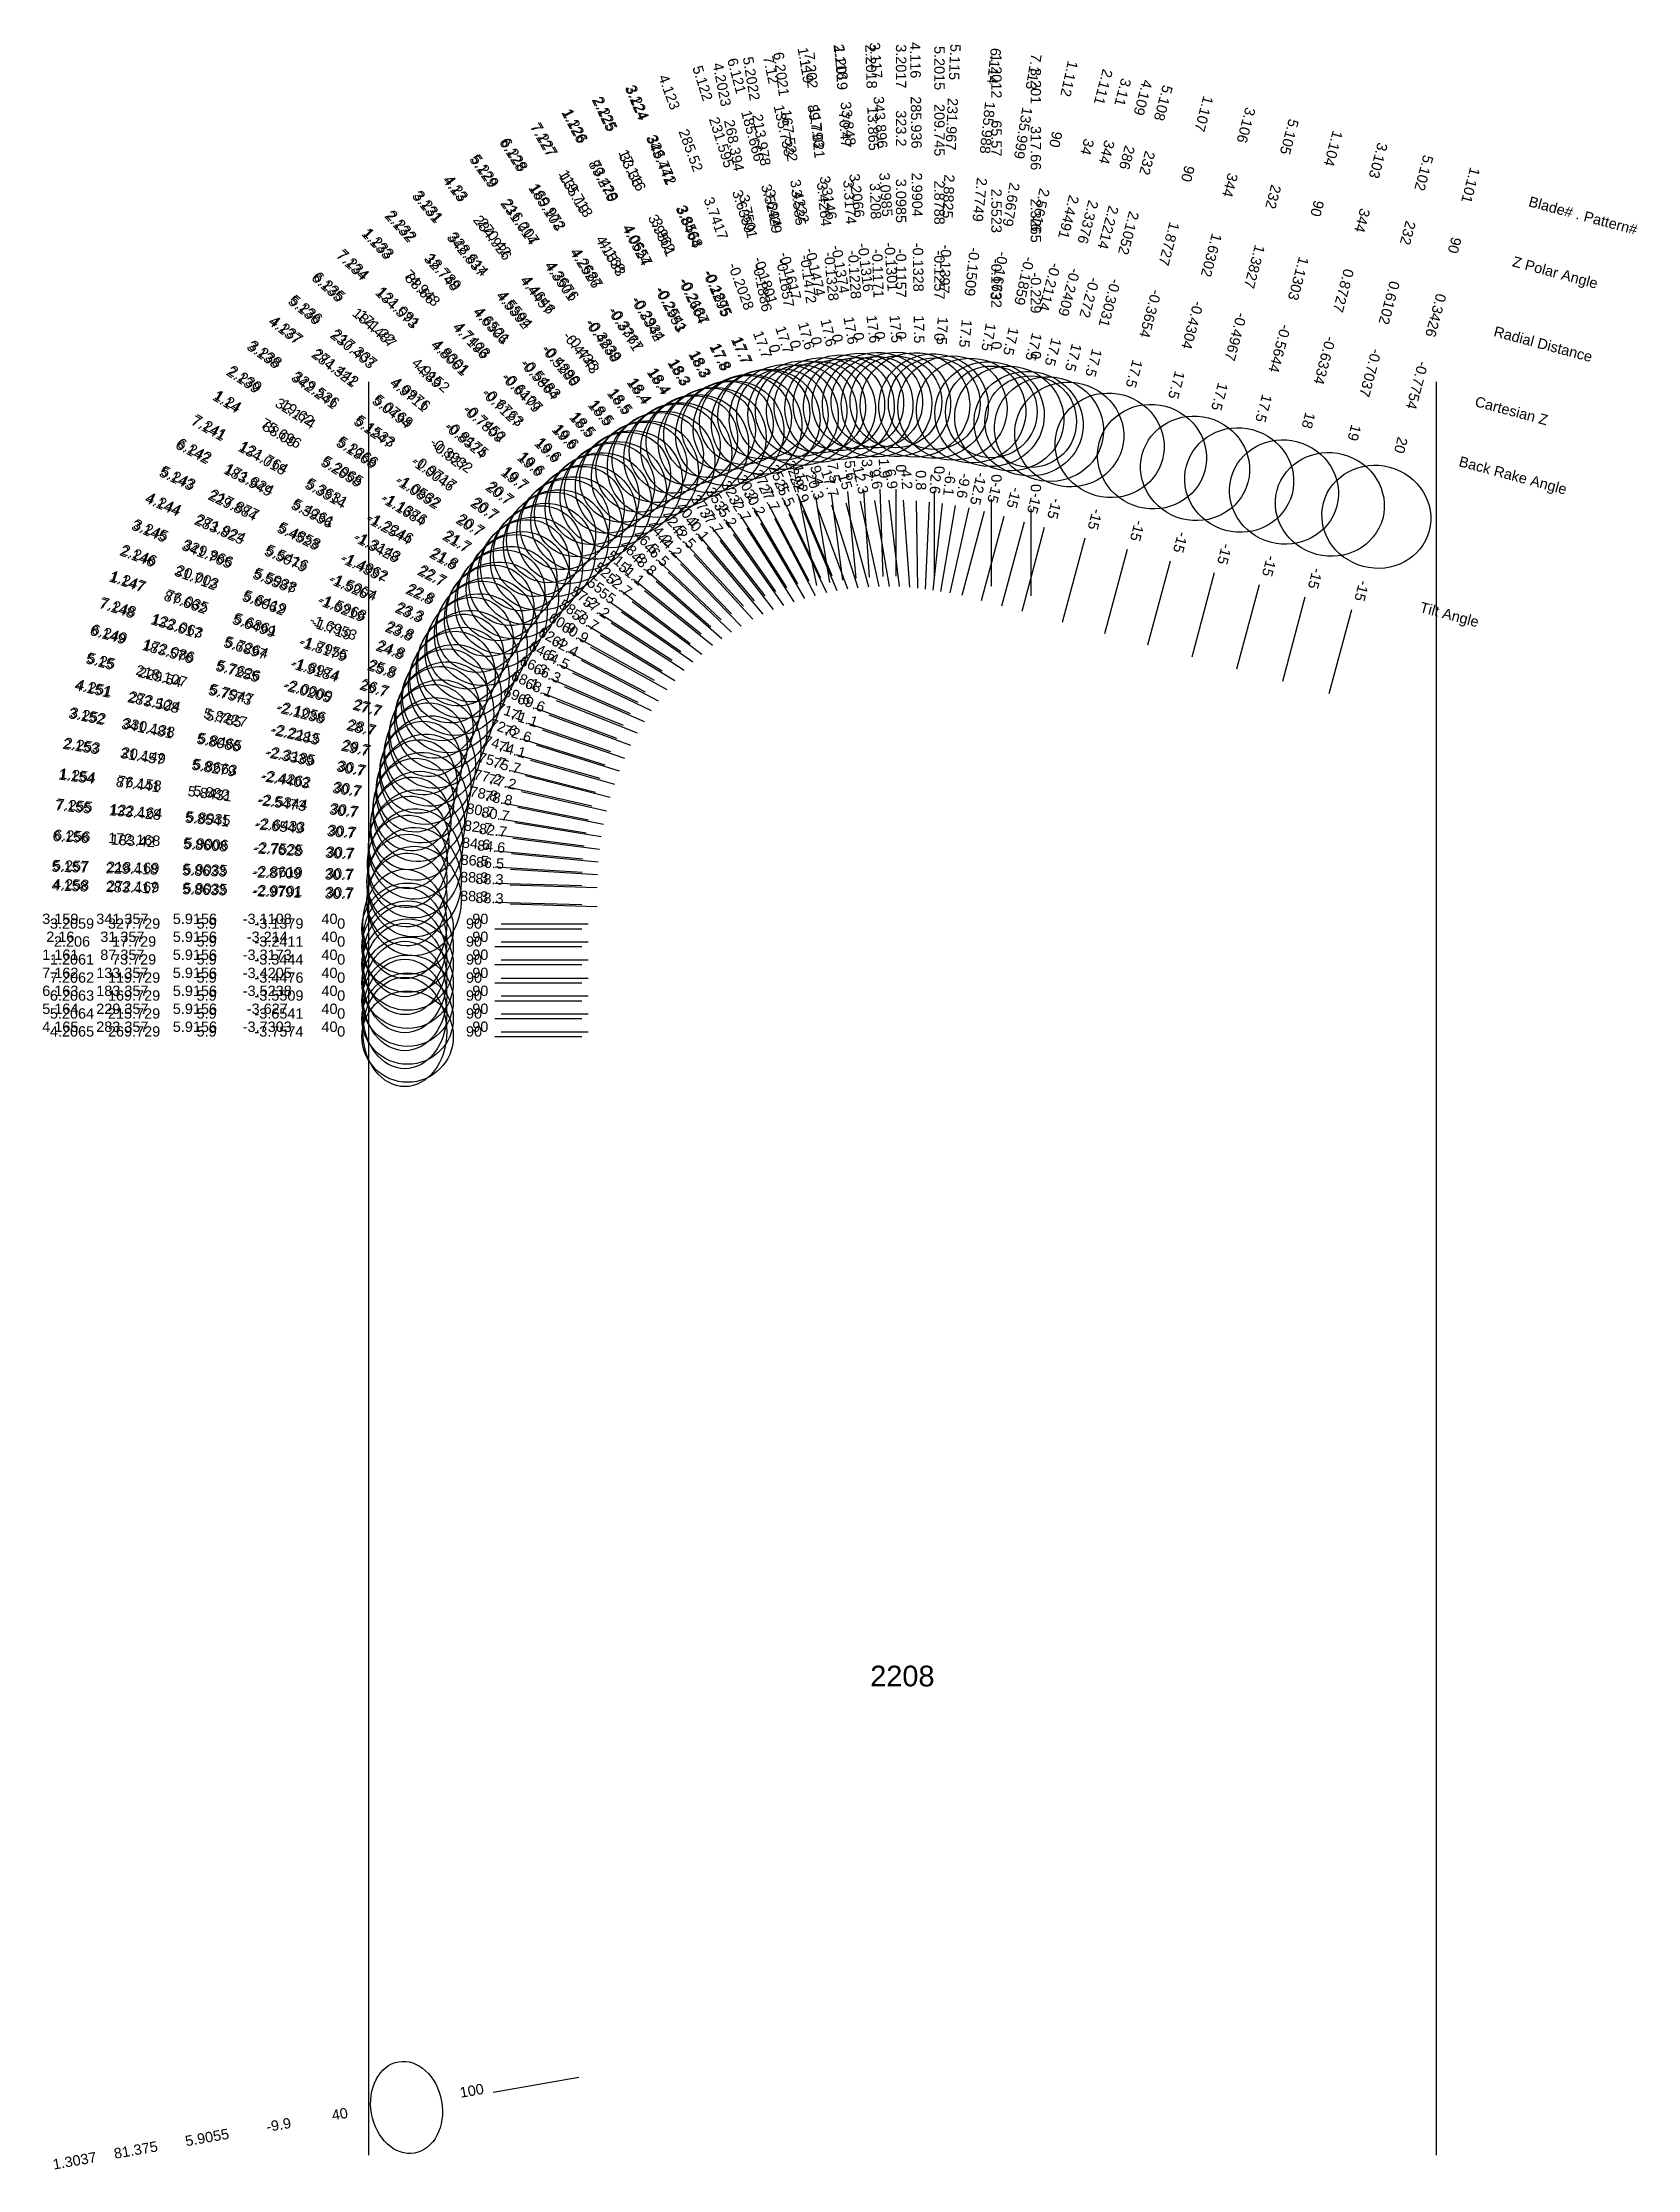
# Model space of a CAD drawing. Header units: inches. Extents: x 28 to 37.2, y 7.7 to 19.9.
import ezdxf
from ezdxf.enums import TextEntityAlignment as Align

# ---------------------------------------------------------------- set-up
doc = ezdxf.new("R2010")
doc.units = ezdxf.units.IN
doc.header["$MEASUREMENT"] = 0
for name, color, linetype, true_color in [('Blade_1', 30, 'Continuous', 0xff7f00), ('Blade_2', 7, 'Continuous', 0xcccc00), ('Blade_3', 7, 'Continuous', 0x00cc00), ('Blade_4', 7, 'Continuous', 0x00cccc), ('Blade_5', 7, 'Continuous', 0x0066cc), ('Blade_6', 190, 'Continuous', 0x7f00ff), ('Blade_7', 7, 'Continuous', 0xcc00cc)]:
    doc.layers.add(name, color=color, linetype=linetype, true_color=true_color)
doc.styles.get("Standard").update_dxf_attribs({"font": 'arial.ttf'})

msp = doc.modelspace()

# ---------------------------------------------------------------- linework, layer by layer
for p, q in [((29.875, 18), (29.875, 7.827)), ((36, 18), (36, 7.827))]:
    msp.add_line(p, q)
at = {"layer": 'Blade_1'}
for p, q in [((32.715, 17.378), (32.748, 16.879)), ((33.448, 17.327), (33.448, 16.827)), ((32.169, 17.3), (32.401, 16.858)), ((32.204, 17.217), (32.437, 16.774)), ((32.778, 17.319), (32.862, 16.826)), ((33.319, 17.276), (33.211, 16.788)), ((33.985, 17.102), (33.855, 16.619)), ((31.608, 17.028), (31.957, 16.669)), ((31.665, 16.956), (32.013, 16.598)), ((34.727, 16.903), (34.598, 16.42)), ((31.134, 16.601), (31.561, 16.341)), ((35.515, 16.692), (35.385, 16.209)), ((31.205, 16.545), (31.633, 16.285)), ((30.79, 16.041), (31.263, 15.879)), ((30.872, 16.003), (31.345, 15.841)), ((30.617, 15.401), (31.113, 15.337)), ((30.704, 15.382), (31.2, 15.318)), ((30.6, 14.656), (31.1, 14.656)), ((30.636, 14.683), (31.136, 14.683)), ((30.59, 8.187), (31.083, 8.274))]:
    msp.add_line(p, q, dxfattribs=at)
for centre, major_axis, ratio in [((32.685, 17.863), (0.31, 0.053), 0.953257), ((32.683, 17.877), (0.262, 0.017), 1), ((33.438, 17.814), (0.307, -0.068), 0.953717), ((33.448, 17.827), (0.263, 0), 1), ((31.948, 17.705), (0.278, 0.146), 0.949395), ((31.934, 17.746), (0.235, 0.124), 0.949395), ((34.127, 17.635), (0.303, -0.081), 0.953717), ((34.87, 17.436), (0.303, -0.081), 0.953717), ((31.28, 17.352), (0.225, 0.219), 0.942345), ((31.258, 17.389), (0.191, 0.185), 0.942345), ((35.657, 17.225), (0.303, -0.081), 0.939693), ((30.734, 16.832), (0.163, 0.268), 0.928958), ((30.704, 16.862), (0.138, 0.227), 0.928958), ((30.35, 16.182), (0.102, 0.297), 0.900679), ((30.314, 16.204), (0.086, 0.252), 0.900679), ((30.157, 15.453), (0.04, 0.311), 0.860063), ((30.118, 15.466), (0.034, 0.264), 0.860063), ((30.1, 14.656), (0, 0.262), 1), ((30.084, 14.683), (0, 0.314), 0.766045), ((30.094, 8.1), (-0.046, 0.262), 0.766045)]:
    msp.add_ellipse(centre, major_axis=major_axis, ratio=ratio, dxfattribs=at)
at = {"layer": 'Blade_2'}
for p, q in [((32.254, 17.327), (32.469, 16.875)), ((32.808, 17.383), (32.825, 16.883)), ((32.287, 17.242), (32.502, 16.79)), ((32.86, 17.321), (32.92, 16.825)), ((33.408, 17.256), (33.279, 16.773)), ((31.688, 17.08), (32.026, 16.712)), ((31.742, 17.007), (32.08, 16.638)), ((31.197, 16.674), (31.617, 16.403)), ((31.267, 16.616), (31.687, 16.345)), ((30.83, 16.129), (31.299, 15.955)), ((30.911, 16.089), (31.379, 15.914)), ((30.631, 15.493), (31.124, 15.412)), ((30.716, 15.471), (31.21, 15.39)), ((30.636, 14.786), (31.136, 14.786)), ((30.6, 14.759), (31.1, 14.759))]:
    msp.add_line(p, q, dxfattribs=at)
for centre, major_axis, ratio in [((32.793, 17.868), (0.312, 0.038), 0.95338), ((32.05, 17.74), (0.284, 0.135), 0.952252), ((32.038, 17.781), (0.24, 0.114), 0.952252), ((32.792, 17.883), (0.262, 0.009), 1), ((33.551, 17.789), (0.303, -0.081), 0.953717), ((31.369, 17.414), (0.232, 0.212), 0.948089), ((31.348, 17.452), (0.196, 0.18), 0.948089), ((30.803, 16.915), (0.17, 0.264), 0.93524), ((30.773, 16.947), (0.144, 0.224), 0.93524), ((30.394, 16.281), (0.109, 0.294), 0.908008), ((30.358, 16.305), (0.093, 0.249), 0.908008), ((30.172, 15.56), (0.051, 0.31), 0.860109), ((30.134, 15.574), (0.043, 0.263), 0.860109), ((30.1, 14.759), (0, 0.262), 1), ((30.084, 14.786), (0, 0.314), 0.766045)]:
    msp.add_ellipse(centre, major_axis=major_axis, ratio=ratio, dxfattribs=at)
at = {"layer": 'Blade_3'}
for p, q in [((32.339, 17.349), (32.533, 16.888)), ((32.901, 17.384), (32.901, 16.884)), ((32.368, 17.262), (32.562, 16.802)), ((32.942, 17.32), (32.978, 16.821)), ((33.52, 17.226), (33.39, 16.743)), ((33.674, 17.271), (33.674, 16.771)), ((31.765, 17.125), (32.087, 16.742)), ((31.816, 17.049), (32.138, 16.667)), ((34.227, 17.037), (34.098, 16.554)), ((31.259, 16.739), (31.668, 16.452)), ((34.985, 16.834), (34.855, 16.351)), ((31.327, 16.679), (31.736, 16.392)), ((30.873, 16.215), (31.337, 16.029)), ((30.953, 16.172), (31.417, 15.986)), ((30.647, 15.584), (31.138, 15.486)), ((30.732, 15.559), (31.223, 15.462)), ((30.636, 14.889), (31.136, 14.889)), ((30.6, 14.862), (31.1, 14.862))]:
    msp.add_line(p, q, dxfattribs=at)
for centre, major_axis, ratio in [((32.901, 17.87), (0.313, 0.023), 0.953487), ((32.154, 17.77), (0.289, 0.122), 0.952445), ((32.143, 17.812), (0.245, 0.103), 0.952445), ((32.901, 17.884), (0.263, 0), 1), ((33.662, 17.759), (0.303, -0.081), 0.953717), ((33.674, 17.771), (0.263, 0), 1), ((34.37, 17.57), (0.303, -0.081), 0.953717), ((31.461, 17.471), (0.24, 0.202), 0.948314), ((31.441, 17.51), (0.204, 0.171), 0.948314), ((35.127, 17.367), (0.303, -0.081), 0.951057), ((30.875, 16.995), (0.18, 0.257), 0.935448), ((30.847, 17.028), (0.153, 0.218), 0.935448), ((30.441, 16.378), (0.117, 0.291), 0.915072), ((30.406, 16.403), (0.099, 0.247), 0.915072), ((30.191, 15.666), (0.061, 0.308), 0.860169), ((30.154, 15.681), (0.052, 0.261), 0.860169), ((30.084, 14.889), (0, 0.314), 0.766045), ((30.1, 14.862), (0, 0.262), 1)]:
    msp.add_ellipse(centre, major_axis=major_axis, ratio=ratio, dxfattribs=at)
at = {"layer": 'Blade_4'}
for p, q in [((32.347, 17.321), (32.445, 16.831)), ((32.449, 17.28), (32.623, 16.811)), ((33.017, 17.316), (33.024, 16.816)), ((31.843, 17.166), (32.149, 16.771)), ((31.891, 17.089), (32.197, 16.693)), ((33.636, 17.195), (33.506, 16.712)), ((31.324, 16.802), (31.721, 16.499)), ((31.389, 16.739), (31.787, 16.436)), ((30.92, 16.297), (31.377, 16.097)), ((30.998, 16.252), (31.456, 16.051)), ((30.668, 15.677), (31.156, 15.567)), ((30.753, 15.65), (31.24, 15.539)), ((30.6, 15.015), (31.1, 15.001)), ((30.688, 15.005), (31.188, 14.99)), ((30.6, 14.243), (31.1, 14.243)), ((30.636, 14.27), (31.136, 14.27))]:
    msp.add_line(p, q, dxfattribs=at)
for centre, major_axis, ratio in [((32.258, 17.797), (0.295, 0.109), 0.95263), ((32.25, 17.811), (0.257, 0.051), 1), ((33.01, 17.867), (0.314, 0.004), 0.953575), ((33.779, 17.728), (0.303, -0.081), 0.953717), ((31.554, 17.526), (0.249, 0.192), 0.948538), ((31.535, 17.565), (0.211, 0.163), 0.948538), ((30.951, 17.073), (0.19, 0.25), 0.93566), ((30.923, 17.107), (0.161, 0.212), 0.93566), ((30.493, 16.473), (0.126, 0.288), 0.918585), ((30.458, 16.5), (0.107, 0.244), 0.918585), ((30.215, 15.772), (0.069, 0.306), 0.868778), ((30.177, 15.788), (0.059, 0.259), 0.868778), ((30.137, 15.021), (0.009, 0.314), 0.859999), ((30.097, 15.03), (0.008, 0.266), 0.859999), ((30.084, 14.27), (0, 0.314), 0.766045), ((30.1, 14.243), (0, 0.262), 1)]:
    msp.add_ellipse(centre, major_axis=major_axis, ratio=ratio, dxfattribs=at)
at = {"layer": 'Blade_5'}
for p, q in [((32.439, 17.341), (32.52, 16.848)), ((33.121, 17.374), (33.121, 16.874)), ((31.923, 17.205), (32.211, 16.796)), ((32.531, 17.294), (32.683, 16.818)), ((33.092, 17.309), (33.069, 16.81)), ((31.968, 17.126), (32.256, 16.717)), ((33.752, 17.164), (33.623, 16.681)), ((34.475, 16.971), (34.345, 16.488)), ((31.395, 16.867), (31.784, 16.553)), ((31.458, 16.802), (31.848, 16.488)), ((35.247, 16.764), (35.118, 16.281)), ((30.969, 16.377), (31.42, 16.162)), ((31.046, 16.329), (31.497, 16.114)), ((30.693, 15.77), (31.178, 15.646)), ((30.777, 15.74), (31.262, 15.616)), ((30.6, 15.124), (31.1, 15.109)), ((30.688, 15.113), (31.188, 15.099)), ((30.6, 14.346), (31.1, 14.346)), ((30.636, 14.373), (31.136, 14.373))]:
    msp.add_line(p, q, dxfattribs=at)
for centre, major_axis, ratio in [((32.364, 17.82), (0.299, 0.095), 0.952805), ((32.357, 17.834), (0.259, 0.043), 1), ((33.117, 17.86), (0.314, -0.014), 0.953644), ((33.121, 17.874), (0.263, 0), 1), ((33.895, 17.697), (0.303, -0.081), 0.953717), ((31.65, 17.576), (0.257, 0.181), 0.948758), ((31.632, 17.616), (0.217, 0.153), 0.948758), ((34.617, 17.503), (0.303, -0.081), 0.953717), ((35.39, 17.296), (0.303, -0.081), 0.945519), ((31.029, 17.148), (0.197, 0.245), 0.941678), ((31.002, 17.182), (0.167, 0.207), 0.941678), ((30.548, 16.566), (0.135, 0.283), 0.922038), ((30.514, 16.594), (0.114, 0.24), 0.922038), ((30.243, 15.876), (0.078, 0.304), 0.877135), ((30.205, 15.894), (0.066, 0.258), 0.877135), ((30.137, 15.129), (0.009, 0.314), 0.859999), ((30.097, 15.138), (0.008, 0.266), 0.859999), ((30.084, 14.373), (0, 0.314), 0.766045), ((30.1, 14.346), (0, 0.262), 1)]:
    msp.add_ellipse(centre, major_axis=major_axis, ratio=ratio, dxfattribs=at)
at = {"layer": 'Blade_6'}
for p, q in [((32.53, 17.357), (32.595, 16.861)), ((32.004, 17.24), (32.274, 16.819)), ((32.613, 17.306), (32.743, 16.823)), ((33.166, 17.301), (33.113, 16.804)), ((32.046, 17.159), (32.316, 16.738)), ((31.464, 16.923), (31.84, 16.594)), ((31.525, 16.856), (31.902, 16.527)), ((31.02, 16.452), (31.463, 16.221)), ((31.095, 16.402), (31.538, 16.17)), ((30.722, 15.861), (31.203, 15.725)), ((30.805, 15.829), (31.286, 15.692)), ((30.602, 15.216), (31.101, 15.186)), ((30.69, 15.203), (31.189, 15.172)), ((30.6, 14.449), (31.1, 14.449)), ((30.636, 14.476), (31.136, 14.476))]:
    msp.add_line(p, q, dxfattribs=at)
for centre, major_axis, ratio in [((32.471, 17.838), (0.303, 0.081), 0.952969), ((32.465, 17.853), (0.26, 0.034), 1), ((33.225, 17.849), (0.312, -0.033), 0.953691), ((31.747, 17.623), (0.264, 0.17), 0.948975), ((31.731, 17.663), (0.224, 0.144), 0.948975), ((31.11, 17.219), (0.207, 0.236), 0.941898), ((31.085, 17.255), (0.175, 0.2), 0.941898), ((30.606, 16.657), (0.146, 0.278), 0.922216), ((30.574, 16.686), (0.123, 0.236), 0.922216), ((30.274, 15.979), (0.086, 0.302), 0.88524), ((30.237, 15.999), (0.073, 0.256), 0.88524), ((30.139, 15.237), (0.019, 0.313), 0.860008), ((30.099, 15.248), (0.016, 0.265), 0.860008), ((30.084, 14.476), (0, 0.314), 0.766045), ((30.1, 14.449), (0, 0.262), 1)]:
    msp.add_ellipse(centre, major_axis=major_axis, ratio=ratio, dxfattribs=at)
at = {"layer": 'Blade_7'}
for p, q in [((32.623, 17.37), (32.672, 16.872)), ((32.086, 17.272), (32.337, 16.84)), ((32.696, 17.314), (32.803, 16.825)), ((33.24, 17.29), (33.157, 16.797)), ((32.124, 17.189), (32.376, 16.757)), ((31.535, 16.977), (31.898, 16.633)), ((31.594, 16.908), (31.957, 16.564)), ((31.077, 16.53), (31.514, 16.287)), ((31.15, 16.477), (31.587, 16.234)), ((30.754, 15.952), (31.231, 15.803)), ((30.837, 15.917), (31.314, 15.767)), ((30.608, 15.309), (31.105, 15.262)), ((30.695, 15.293), (31.193, 15.245)), ((30.6, 14.552), (31.1, 14.552)), ((30.636, 14.579), (31.136, 14.579))]:
    msp.add_line(p, q, dxfattribs=at)
for centre, major_axis, ratio in [((32.578, 17.853), (0.307, 0.067), 0.95312), ((32.574, 17.867), (0.261, 0.026), 1), ((33.332, 17.834), (0.31, -0.052), 0.953715), ((31.847, 17.666), (0.271, 0.158), 0.949188), ((31.832, 17.707), (0.23, 0.134), 0.949188), ((31.194, 17.287), (0.216, 0.228), 0.942121), ((31.17, 17.324), (0.183, 0.193), 0.942121), ((30.669, 16.746), (0.153, 0.274), 0.928763), ((30.637, 16.775), (0.129, 0.232), 0.928763), ((30.31, 16.082), (0.094, 0.3), 0.893089), ((30.274, 16.103), (0.079, 0.254), 0.893089), ((30.146, 15.345), (0.03, 0.313), 0.86003), ((30.107, 15.357), (0.025, 0.265), 0.86003), ((30.084, 14.579), (0, 0.314), 0.766045), ((30.1, 14.552), (0, 0.262), 1)]:
    msp.add_ellipse(centre, major_axis=major_axis, ratio=ratio, dxfattribs=at)

# ---------------------------------------------------------------- texts
for s, height, p in [('Blade# . Pattern#', 0.05937, (36.533, 19.036)), ('Z Polar Angle', 0.05937, (36.44, 18.692)), ('Radial Distance', 0.05937, (36.333, 18.291)), ('Cartesian Z', 0.05937, (36.225, 17.889)), ('Back Rake Angle', 0.05937, (36.133, 17.545)), ('Tilt Angle', 0.0594, (35.909, 16.709))]:
    msp.add_text(s, height=height, rotation=345).set_placement(p, align=Align.MIDDLE_LEFT)
msp.add_text('2208', height=0.1187).set_placement((32.938, 10.575), align=Align.MIDDLE_CENTER)
at = {"layer": 'Blade_1'}
for s, rotation, p in [('1.119', 279.6471, (32.354, 19.811)), ('1.2019', 273.75, (32.557, 19.798)), ('1.2012', 270, (33.448, 19.752)), ('1.112', 257.5, (33.866, 19.744)), ('1.126', 297.7221, (31.028, 19.454)), ('1.226', 297.7221, (31.037, 19.453)), ('89.793', 279.6471, (32.414, 19.46)), ('70.47', 273.75, (32.58, 19.443)), ('1.107', 255, (34.639, 19.544)), ('65.57', 270, (33.448, 19.396)), ('90', 257.5, (33.789, 19.396)), ('1.104', 255, (35.381, 19.345)), ('89.276', 297.7221, (31.194, 19.139)), ('73.429', 297.7221, (31.203, 19.138)), ('3.3146', 279.6471, (32.484, 19.05)), ('90', 255, (34.547, 19.2)), ('1.101', 255, (36.169, 19.134)), ('3.3174', 273.75, (32.607, 19.028)), ('2.5523', 270, (33.448, 18.98)), ('2.5616', 257.5, (33.699, 18.99)), ('90', 255, (35.289, 19.001)), ('1.8727', 255, (34.439, 18.798)), ('1.133', 314.1608, (29.903, 18.77)), ('1.233', 314.1608, (29.914, 18.773)), ('4.0524', 297.7221, (31.387, 18.771)), ('4.0657', 297.7221, (31.396, 18.77)), ('90', 255, (36.077, 18.79)), ('-0.1374', 279.6471, (32.553, 18.64)), ('-0.1228', 273.75, (32.634, 18.613)), ('-0.1732', 270, (33.448, 18.564)), ('-0.1859', 257.5, (33.609, 18.584)), ('1.1303', 255, (35.181, 18.599)), ('74.948', 314.1608, (30.162, 18.517)), ('88.66', 314.1608, (30.152, 18.514)), ('-0.2953', 297.7221, (31.581, 18.403)), ('-0.2541', 297.7221, (31.59, 18.402)), ('-0.3654', 255, (34.332, 18.397)), ('0.3426', 255, (35.969, 18.388)), ('4.7196', 314.1608, (30.441, 18.216)), ('4.7423', 314.1608, (30.452, 18.219)), ('17.6', 279.6471, (32.613, 18.289)), ('17.5', 257.5, (33.532, 18.237)), ('-0.5644', 255, (35.074, 18.198)), ('0', 273.75, (32.658, 18.258)), ('0', 270, (33.448, 18.208)), ('18.3', 297.7221, (31.746, 18.088)), ('18.3', 297.7221, (31.755, 18.087)), ('17.5', 255, (34.239, 18.053)), ('-0.7754', 255, (35.862, 17.987)), ('1.14', 328.7041, (29.045, 17.858)), ('1.24', 328.7041, (29.056, 17.864)), ('-0.6479', 314.1608, (30.731, 17.918)), ('-0.6107', 314.1608, (30.741, 17.921)), ('17.5', 255, (34.982, 17.854)), ('75.696', 328.7041, (29.36, 17.679)), ('88.09', 328.7041, (29.35, 17.673)), ('19.6', 314.1608, (30.979, 17.663)), ('19.6', 314.1608, (30.99, 17.665)), ('5.2658', 328.7041, (29.705, 17.457)), ('5.2965', 328.7041, (29.715, 17.463)), ('20', 255, (35.769, 17.643)), ('27.7', 297.7221, (32.113, 17.405)), ('3.7', 273.75, (32.708, 17.497)), ('9.6', 279.6471, (32.758, 17.436)), ('-12.5', 257.5, (33.345, 17.392)), ('0', 270, (33.448, 17.446)), ('-1.1684', 328.7041, (30.06, 17.241)), ('-1.1376', 328.7041, (30.07, 17.247)), ('27.7', 297.7221, (32.149, 17.322)), ('-15', 255, (34.015, 17.217)), ('21.7', 328.7041, (30.364, 17.056)), ('21.7', 328.7041, (30.375, 17.062)), ('44.2', 314.1608, (31.526, 17.113)), ('44.2', 314.1608, (31.582, 17.042)), ('-15', 255, (34.758, 17.018)), ('1.147', 341.0897, (28.48, 16.823)), ('1.247', 341.0897, (28.489, 16.829)), ('-15', 255, (35.545, 16.807)), ('87.662', 341.0897, (28.817, 16.707)), ('76.035', 341.0897, (28.827, 16.714)), ('58.7', 328.7041, (31.032, 16.663)), ('5.6499', 341.0897, (29.21, 16.572)), ('5.6861', 341.0897, (29.22, 16.579)), ('58.7', 328.7041, (31.104, 16.607)), ('-1.8179', 341.0897, (29.604, 16.438)), ('-1.7955', 341.0897, (29.613, 16.445)), ('25.8', 341.0897, (29.941, 16.322)), ('25.8', 341.0897, (29.95, 16.329)), ('71.1', 341.0897, (30.678, 16.08)), ('71.1', 341.0897, (30.759, 16.042)), ('1.154', 352.6535, (28.197, 15.705)), ('1.254', 352.6535, (28.205, 15.712)), ('76.158', 352.6535, (28.559, 15.667)), ('87.441', 352.6535, (28.55, 15.66)), ('5.8431', 352.6535, (28.962, 15.607)), ('5.882', 352.6535, (28.971, 15.613)), ('-2.5473', 352.6535, (29.374, 15.554)), ('-2.5344', 352.6535, (29.383, 15.56)), ('30.7', 352.6535, (29.728, 15.508)), ('30.7', 352.6535, (29.736, 15.515)), ('82.7', 352.6535, (30.5, 15.416)), ('82.7', 352.6535, (30.586, 15.397)), ('1.161', 360, (28.108, 14.683)), ('1.2061', 360, (28.175, 14.656)), ('87.357', 360, (28.464, 14.683)), ('73.729', 360, (28.531, 14.656)), ('5.9156', 360, (28.88, 14.683)), ('5.9', 360, (28.947, 14.656)), ('-3.3173', 360, (29.295, 14.683)), ('-3.3444', 360, (29.362, 14.656)), ('40', 360, (29.652, 14.683)), ('0', 360, (29.719, 14.656)), ('90', 360, (30.481, 14.656)), ('90', 360, (30.517, 14.683)), ('100', 10, (30.473, 8.167)), ('40', 10, (29.716, 8.033)), ('5.9055', 10, (28.955, 7.899)), ('-9.9', 10, (29.365, 7.971)), ('1.3037', 10, (28.195, 7.765)), ('81.375', 10, (28.546, 7.827))]:
    msp.add_text(s, height=0.0594, rotation=rotation, dxfattribs=at).set_placement(p, align=Align.CENTER)
at = {"layer": 'Blade_2'}
for s, rotation, p in [('2.118', 276.9295, (32.555, 19.83)), ('2.2018', 271.88, (32.729, 19.807)), ('2.111', 255, (34.062, 19.698)), ('2.125', 295.455, (31.2, 19.524)), ('2.225', 295.455, (31.209, 19.523)), ('33.848', 276.9295, (32.598, 19.477)), ('13.865', 271.88, (32.741, 19.451)), ('17.116', 295.455, (31.362, 19.201)), ('33.36', 295.455, (31.354, 19.203)), ('34', 255, (33.97, 19.354)), ('3.2066', 276.9295, (32.648, 19.064)), ('3.208', 271.88, (32.754, 19.035)), ('2.4491', 255, (33.863, 18.952)), ('2.132', 312.5011, (30.034, 18.871)), ('2.232', 312.5011, (30.045, 18.874)), ('3.9501', 295.455, (31.532, 18.827)), ('3.962', 295.455, (31.541, 18.826)), ('-0.1316', 276.9295, (32.698, 18.652)), ('32.748', 312.5011, (30.275, 18.608)), ('18.789', 312.5011, (30.286, 18.611)), ('-0.1171', 271.88, (32.768, 18.62)), ('-0.2114', 255, (33.755, 18.551)), ('-0.2604', 295.455, (31.711, 18.452)), ('-0.2187', 295.455, (31.72, 18.45)), ('4.6306', 312.5011, (30.556, 18.302)), ('4.6521', 312.5011, (30.566, 18.304)), ('17.6', 276.9295, (32.741, 18.298)), ('17.8', 295.455, (31.864, 18.13)), ('17.8', 295.455, (31.873, 18.129)), ('0', 271.88, (32.779, 18.264)), ('17.5', 255, (33.663, 18.207)), ('2.139', 327.192, (29.142, 17.986)), ('2.239', 327.192, (29.153, 17.992)), ('-0.5864', 312.5011, (30.836, 17.995)), ('-0.5483', 312.5011, (30.847, 17.998)), ('32.174', 327.192, (29.441, 17.793)), ('19.62', 327.192, (29.452, 17.799)), ('18.5', 312.5011, (31.077, 17.733)), ('18.5', 312.5011, (31.088, 17.735)), ('5.1968', 327.192, (29.791, 17.567)), ('5.2266', 327.192, (29.801, 17.573)), ('25.5', 295.455, (32.203, 17.434)), ('1.9', 271.88, (32.804, 17.502)), ('6.9', 276.9295, (32.846, 17.439)), ('-1.0852', 327.192, (30.14, 17.342)), ('-1.0532', 327.192, (30.151, 17.348)), ('25.5', 295.455, (32.236, 17.349)), ('-15', 255, (33.439, 17.371)), ('20.7', 327.192, (30.439, 17.149)), ('20.7', 327.192, (30.45, 17.155)), ('42.5', 312.5011, (31.608, 17.168)), ('42.5', 312.5011, (31.662, 17.095)), ('2.146', 339.5938, (28.541, 16.97)), ('2.246', 339.5938, (28.551, 16.977)), ('31.712', 339.5938, (28.875, 16.846)), ('20.003', 339.5938, (28.885, 16.853)), ('5.6062', 339.5938, (29.265, 16.701)), ('5.6419', 339.5938, (29.274, 16.708)), ('57.2', 327.192, (31.097, 16.738)), ('57.2', 327.192, (31.167, 16.68)), ('-1.6953', 339.5938, (29.664, 16.563)), ('-1.719', 339.5938, (29.654, 16.556)), ('24.8', 339.5938, (29.988, 16.432)), ('24.8', 339.5938, (29.998, 16.439)), ('69.6', 339.5938, (30.719, 16.171)), ('69.6', 339.5938, (30.799, 16.13)), ('2.153', 350.7235, (28.221, 15.878)), ('2.253', 350.7235, (28.23, 15.885)), ('31.457', 350.7235, (28.573, 15.821)), ('20.149', 350.7235, (28.582, 15.827)), ('5.8279', 350.7235, (28.983, 15.754)), ('5.8663', 350.7235, (28.992, 15.76)), ('-2.4403', 350.7235, (29.393, 15.687)), ('-2.4262', 350.7235, (29.402, 15.693)), ('30.7', 350.7235, (29.745, 15.629)), ('30.7', 350.7235, (29.754, 15.636)), ('80.7', 350.7235, (30.513, 15.512)), ('80.7', 350.7235, (30.599, 15.49)), ('2.16', 360, (28.108, 14.786)), ('2.206', 360, (28.175, 14.759)), ('31.357', 360, (28.464, 14.786)), ('17.729', 360, (28.531, 14.759)), ('5.9156', 360, (28.88, 14.786)), ('5.9', 360, (28.947, 14.759)), ('-3.214', 360, (29.295, 14.786)), ('-3.2411', 360, (29.362, 14.759)), ('40', 360, (29.652, 14.786)), ('0', 360, (29.719, 14.759)), ('90', 360, (30.481, 14.759)), ('90', 360, (30.517, 14.786))]:
    msp.add_text(s, height=0.0594, rotation=rotation, dxfattribs=at).set_placement(p, align=Align.CENTER)
at = {"layer": 'Blade_3'}
for s, rotation, p in [('3.117', 274.1801, (32.757, 19.841)), ('3.2017', 270, (32.901, 19.809)), ('3.201', 270, (33.674, 19.696)), ('3.124', 292.8836, (31.385, 19.591)), ('3.224', 292.8836, (31.393, 19.589)), ('3.11', 255, (34.174, 19.668)), ('343.896', 274.1801, (32.783, 19.486)), ('323.2', 270, (32.901, 19.453)), ('3.106', 255, (34.881, 19.479)), ('343.441', 292.8836, (31.524, 19.263)), ('326.772', 292.8836, (31.532, 19.261)), ('317.66', 270, (33.674, 19.34)), ('344', 255, (34.082, 19.324)), ('3.103', 255, (35.639, 19.276)), ('3.0985', 274.1801, (32.814, 19.071)), ('3.0985', 270, (32.901, 19.037)), ('344', 255, (34.789, 19.135)), ('3.131', 310.0852, (30.188, 18.984)), ('3.231', 310.0852, (30.199, 18.986)), ('2.3265', 270, (33.674, 18.924)), ('2.3376', 255, (33.974, 18.923)), ('3.8464', 292.8836, (31.685, 18.88)), ('3.8568', 292.8836, (31.693, 18.878)), ('344', 255, (35.547, 18.932)), ('342.837', 310.0852, (30.417, 18.711)), ('328.614', 310.0852, (30.428, 18.713)), ('-0.1301', 274.1801, (32.844, 18.657)), ('1.6302', 255, (34.682, 18.733)), ('-0.1157', 270, (32.901, 18.622)), ('-0.2295', 292.8836, (31.847, 18.497)), ('-0.1875', 292.8836, (31.855, 18.495)), ('-0.229', 270, (33.674, 18.509)), ('-0.2409', 255, (33.867, 18.521)), ('0.8727', 255, (35.439, 18.53)), ('4.5392', 310.0852, (30.685, 18.393)), ('4.5594', 310.0852, (30.696, 18.395)), ('-0.4304', 255, (34.574, 18.332)), ('17.5', 274.1801, (32.87, 18.301)), ('3.138', 324.9613, (29.257, 18.13)), ('3.238', 324.9613, (29.268, 18.135)), ('-0.5286', 310.0852, (30.953, 18.075)), ('-0.4899', 310.0852, (30.963, 18.077)), ('17.7', 292.8836, (31.985, 18.169)), ('17.7', 292.8836, (31.994, 18.167)), ('0', 270, (32.901, 18.266)), ('17.5', 255, (33.774, 18.177)), ('-0.6334', 255, (35.332, 18.129)), ('0', 270, (33.674, 18.152)), ('17.5', 255, (34.482, 17.988)), ('342.241', 324.9613, (29.549, 17.926)), ('329.536', 324.9613, (29.559, 17.931)), ('18.5', 310.0852, (31.182, 17.802)), ('18.5', 310.0852, (31.193, 17.804)), ('18', 255, (35.239, 17.785)), ('5.1247', 324.9613, (29.889, 17.687)), ('5.1533', 324.9613, (29.9, 17.692)), ('-1.0046', 324.9613, (30.229, 17.448)), ('-0.9717', 324.9613, (30.24, 17.454)), ('22.9', 292.8836, (32.293, 17.458)), ('22.9', 292.8836, (32.322, 17.372)), ('0', 270, (32.901, 17.503)), ('4.2', 274.1801, (32.933, 17.438)), ('20.7', 324.9613, (30.521, 17.244)), ('20.7', 324.9613, (30.532, 17.249)), ('-15', 255, (33.55, 17.341)), ('0', 270, (33.674, 17.39)), ('3.145', 338.1048, (28.607, 17.115)), ('3.245', 338.1048, (28.617, 17.122)), ('40.1', 310.0852, (31.688, 17.216)), ('40.1', 310.0852, (31.739, 17.14)), ('341.765', 338.1048, (28.938, 16.982)), ('329.966', 338.1048, (28.947, 16.989)), ('-15', 255, (34.258, 17.152)), ('-15', 255, (35.015, 16.949)), ('5.5587', 338.1048, (29.324, 16.827)), ('5.5938', 338.1048, (29.333, 16.834)), ('55', 324.9613, (31.162, 16.807)), ('-1.6219', 338.1048, (29.709, 16.672)), ('-1.5968', 338.1048, (29.719, 16.679)), ('55', 324.9613, (31.23, 16.747)), ('23.8', 338.1048, (30.04, 16.539)), ('23.8', 338.1048, (30.049, 16.547)), ('68.1', 338.1048, (30.763, 16.26)), ('68.1', 338.1048, (30.843, 16.217)), ('3.152', 348.7882, (28.253, 16.05)), ('3.252', 348.7882, (28.262, 16.056)), ('341.481', 348.7882, (28.602, 15.981)), ('330.138', 348.7882, (28.611, 15.987)), ('5.8465', 348.7882, (29.019, 15.906)), ('5.8086', 348.7882, (29.01, 15.9)), ('-2.3339', 348.7882, (29.417, 15.82)), ('-2.3185', 348.7882, (29.427, 15.826)), ('30.7', 348.7882, (29.767, 15.75)), ('30.7', 348.7882, (29.776, 15.756)), ('78.8', 348.7882, (30.531, 15.607)), ('78.8', 348.7882, (30.616, 15.582)), ('3.159', 360, (28.108, 14.889)), ('3.2059', 360, (28.175, 14.862)), ('341.357', 360, (28.464, 14.889)), ('327.729', 360, (28.531, 14.862)), ('5.9156', 360, (28.88, 14.889)), ('5.9', 360, (28.947, 14.862)), ('-3.1108', 360, (29.295, 14.889)), ('-3.1379', 360, (29.362, 14.862)), ('40', 360, (29.652, 14.889)), ('0', 360, (29.719, 14.862)), ('90', 360, (30.481, 14.862)), ('90', 360, (30.517, 14.889))]:
    msp.add_text(s, height=0.0594, rotation=rotation, dxfattribs=at).set_placement(p, align=Align.CENTER)
at = {"layer": 'Blade_4'}
for s, rotation, p in [('4.116', 270.779, (32.983, 19.844)), ('4.2023', 281.25, (31.874, 19.699)), ('4.123', 290.28, (31.573, 19.651)), ('4.109', 255, (34.29, 19.637)), ('285.936', 270.779, (32.988, 19.487)), ('285.52', 290.28, (31.697, 19.317)), ('268.394', 281.25, (31.944, 19.35)), ('286', 255, (34.198, 19.293)), ('4.13', 307.6586, (30.347, 19.09)), ('4.23', 307.6586, (30.357, 19.092)), ('2.9904', 270.779, (32.993, 19.072)), ('3.7417', 290.28, (31.841, 18.927)), ('3.7501', 281.25, (32.025, 18.942)), ('284.926', 307.6586, (30.564, 18.808)), ('270.42', 307.6586, (30.575, 18.81)), ('2.2214', 255, (34.09, 18.892)), ('-0.1328', 270.779, (32.999, 18.656)), ('-0.2028', 290.28, (31.985, 18.537)), ('-0.1886', 281.25, (32.106, 18.535)), ('4.4457', 307.6586, (30.818, 18.479)), ('4.4646', 307.6586, (30.829, 18.481)), ('-0.272', 255, (33.983, 18.49)), ('4.137', 322.7029, (29.378, 18.271)), ('4.237', 322.7029, (29.389, 18.275)), ('17.5', 270.779, (33.004, 18.3)), ('284.321', 322.7029, (29.662, 18.055)), ('271.442', 322.7029, (29.672, 18.059)), ('-0.4743', 307.6586, (31.072, 18.15)), ('-0.435', 307.6586, (31.083, 18.152)), ('17.7', 290.28, (32.108, 18.203)), ('0', 281.25, (32.176, 18.185)), ('17.5', 255, (33.891, 18.146)), ('18.5', 307.6586, (31.29, 17.868)), ('18.5', 307.6586, (31.3, 17.87)), ('5.0494', 322.7029, (29.992, 17.803)), ('5.0769', 322.7029, (30.003, 17.808)), ('-0.8932', 322.7029, (30.334, 17.556)), ('-0.927', 322.7029, (30.323, 17.551)), ('11.2', 281.25, (32.324, 17.438)), ('20.3', 290.28, (32.408, 17.391)), ('0.8', 270.779, (33.015, 17.434)), ('4.144', 336.3237, (28.683, 17.267)), ('4.244', 336.3237, (28.692, 17.274)), ('20.7', 322.7029, (30.606, 17.335)), ('20.7', 322.7029, (30.617, 17.34)), ('37.7', 307.6586, (31.771, 17.26)), ('-15', 255, (33.667, 17.31)), ('283.823', 336.3237, (29.009, 17.124)), ('271.924', 336.3237, (29.018, 17.131)), ('37.7', 307.6586, (31.819, 17.183)), ('5.5073', 336.3237, (29.389, 16.957)), ('5.5416', 336.3237, (29.399, 16.964)), ('52.7', 322.7029, (31.229, 16.874)), ('-1.5267', 336.3237, (29.77, 16.79)), ('-1.5004', 336.3237, (29.78, 16.797)), ('52.7', 322.7029, (31.295, 16.811)), ('23.3', 336.3237, (30.096, 16.647)), ('23.3', 336.3237, (30.106, 16.654)), ('66.3', 336.3237, (30.811, 16.345)), ('66.3', 336.3237, (30.889, 16.3)), ('4.151', 347.2244, (28.287, 16.209)), ('4.251', 347.2244, (28.297, 16.215)), ('283.508', 347.2244, (28.635, 16.13)), ('272.124', 347.2244, (28.644, 16.136)), ('5.8227', 347.2244, (29.049, 16.044)), ('5.785', 347.2244, (29.04, 16.038)), ('-2.2283', 347.2244, (29.446, 15.946)), ('-2.2115', 347.2244, (29.455, 15.952)), ('29.7', 347.2244, (29.793, 15.867)), ('29.7', 347.2244, (29.802, 15.874)), ('77.2', 347.2244, (30.553, 15.703)), ('77.2', 347.2244, (30.637, 15.676)), ('4.158', 358.3426, (28.161, 15.078)), ('4.258', 358.3426, (28.169, 15.086)), ('283.417', 358.3426, (28.517, 15.068)), ('272.169', 358.3426, (28.525, 15.075)), ('5.8633', 358.3426, (28.933, 15.056)), ('5.9035', 358.3426, (28.94, 15.063)), ('-2.9791', 358.3426, (29.348, 15.044)), ('-2.9701', 358.3426, (29.356, 15.051)), ('30.7', 358.3426, (29.704, 15.033)), ('30.7', 358.3426, (29.712, 15.041)), ('88.3', 358.3426, (30.481, 15.019)), ('88.3', 358.3426, (30.569, 15.008)), ('4.165', 360, (28.108, 14.27)), ('4.2065', 360, (28.175, 14.243)), ('283.357', 360, (28.464, 14.27)), ('269.729', 360, (28.531, 14.243)), ('5.9156', 360, (28.88, 14.27)), ('5.9', 360, (28.947, 14.243)), ('-3.7303', 360, (29.295, 14.27)), ('-3.7574', 360, (29.362, 14.243)), ('40', 360, (29.652, 14.27)), ('0', 360, (29.719, 14.243)), ('90', 360, (30.481, 14.243)), ('90', 360, (30.517, 14.27))]:
    msp.add_text(s, height=0.0594, rotation=rotation, dxfattribs=at).set_placement(p, align=Align.CENTER)
at = {"layer": 'Blade_5'}
for s, rotation, p in [('5.2015', 270, (33.121, 19.799)), ('5.115', 267.3533, (33.209, 19.835)), ('5.122', 287.6609, (31.764, 19.703)), ('5.2022', 279.38, (32.043, 19.734)), ('5.108', 255, (34.406, 19.606)), ('213.978', 279.38, (32.101, 19.382)), ('209.745', 270, (33.121, 19.443)), ('231.967', 267.3533, (33.192, 19.479)), ('231.595', 287.6609, (31.873, 19.364)), ('5.105', 255, (35.129, 19.412)), ('5.129', 305.2011, (30.511, 19.191)), ('5.229', 305.2011, (30.521, 19.192)), ('232', 255, (34.314, 19.262)), ('5.102', 255, (35.901, 19.205)), ('2.8825', 267.3533, (33.173, 19.064)), ('231.014', 305.2011, (30.716, 18.9)), ('216.207', 305.2011, (30.726, 18.901)), ('3.6359', 287.6609, (31.999, 18.968)), ('3.6429', 279.38, (32.169, 18.972)), ('2.8788', 270, (33.121, 19.027)), ('232', 255, (35.037, 19.068)), ('2.1052', 255, (34.207, 18.86)), ('232', 255, (35.809, 18.861)), ('4.3501', 305.2011, (30.955, 18.561)), ('4.3676', 305.2011, (30.966, 18.561)), ('-0.1801', 287.6609, (32.125, 18.572)), ('-0.1657', 279.38, (32.237, 18.562)), ('-0.1257', 270, (33.121, 18.612)), ('-0.1397', 267.3533, (33.154, 18.648)), ('1.3827', 255, (34.929, 18.667)), ('-0.3031', 255, (34.099, 18.459)), ('0.6102', 255, (35.702, 18.46)), ('5.136', 321.1497, (29.49, 18.387)), ('5.236', 321.1497, (29.501, 18.392)), ('-0.4238', 305.2011, (31.195, 18.221)), ('-0.3839', 305.2011, (31.205, 18.222)), ('17.7', 287.6609, (32.233, 18.232)), ('17.5', 267.3533, (33.137, 18.293)), ('-0.4967', 255, (34.822, 18.265)), ('230.403', 321.1497, (29.767, 18.164)), ('217.337', 321.1497, (29.778, 18.169)), ('0', 279.38, (32.295, 18.21)), ('0', 270, (33.121, 18.256)), ('17.5', 255, (34.007, 18.115)), ('-0.7037', 255, (35.594, 18.058)), ('4.9711', 321.1497, (30.091, 17.903)), ('4.9976', 321.1497, (30.102, 17.908)), ('18.4', 305.2011, (31.4, 17.93)), ('18.4', 305.2011, (31.411, 17.93)), ('17.5', 255, (34.729, 17.921)), ('-0.8524', 321.1497, (30.414, 17.643)), ('-0.8175', 321.1497, (30.425, 17.647)), ('19', 255, (35.502, 17.714)), ('5.143', 334.5202, (28.763, 17.417)), ('5.243', 334.5202, (28.773, 17.423)), ('19.7', 321.1497, (30.692, 17.419)), ('19.7', 321.1497, (30.703, 17.424)), ('9.4', 279.38, (32.419, 17.458)), ('17.7', 287.6609, (32.495, 17.408)), ('-2.6', 267.3533, (33.098, 17.428)), ('0', 270, (33.121, 17.493)), ('229.884', 334.5202, (29.085, 17.263)), ('217.877', 334.5202, (29.095, 17.27)), ('35.2', 305.2011, (31.854, 17.302)), ('-15', 255, (33.783, 17.279)), ('35.2', 305.2011, (31.899, 17.223)), ('5.4523', 334.5202, (29.46, 17.085)), ('5.4858', 334.5202, (29.47, 17.091)), ('-15', 255, (34.505, 17.085)), ('-1.4337', 334.5202, (29.835, 16.906)), ('-1.4062', 334.5202, (29.845, 16.913)), ('51.1', 321.1497, (31.302, 16.941)), ('51.1', 321.1497, (31.366, 16.876)), ('22.8', 334.5202, (30.167, 16.759)), ('-15', 255, (35.278, 16.878)), ('22.8', 334.5202, (30.157, 16.752)), ('64.5', 334.5202, (30.862, 16.428)), ('5.15', 345.6802, (28.328, 16.365)), ('5.25', 345.6802, (28.337, 16.371)), ('218.107', 345.6802, (28.682, 16.283)), ('229.54', 345.6802, (28.673, 16.277)), ('64.5', 334.5202, (30.938, 16.38)), ('5.7573', 345.6802, (29.075, 16.174)), ('5.7947', 345.6802, (29.085, 16.18)), ('-2.1238', 345.6802, (29.478, 16.071)), ('-2.1056', 345.6802, (29.487, 16.078)), ('28.7', 345.6802, (29.823, 15.983)), ('28.7', 345.6802, (29.833, 15.99)), ('75.7', 345.6802, (30.578, 15.799)), ('75.7', 345.6802, (30.662, 15.769)), ('5.257', 358.3426, (28.169, 15.194)), ('5.157', 358.3426, (28.161, 15.186)), ('229.418', 358.3426, (28.517, 15.176)), ('218.169', 358.3426, (28.525, 15.184)), ('5.8633', 358.3426, (28.933, 15.164)), ('5.9035', 358.3426, (28.94, 15.172)), ('-2.8709', 358.3426, (29.348, 15.152)), ('-2.8619', 358.3426, (29.356, 15.16)), ('30.7', 358.3426, (29.704, 15.142)), ('30.7', 358.3426, (29.712, 15.149)), ('88.3', 358.3426, (30.481, 15.127)), ('88.3', 358.3426, (30.569, 15.117)), ('5.164', 360, (28.108, 14.373)), ('5.2064', 360, (28.175, 14.346)), ('229.357', 360, (28.464, 14.373)), ('215.729', 360, (28.531, 14.346)), ('5.9156', 360, (28.88, 14.373)), ('5.9', 360, (28.947, 14.346)), ('-3.627', 360, (29.295, 14.373)), ('-3.6541', 360, (29.362, 14.346)), ('40', 360, (29.652, 14.373)), ('0', 360, (29.719, 14.346)), ('90', 360, (30.481, 14.346)), ('90', 360, (30.517, 14.373))]:
    msp.add_text(s, height=0.0594, rotation=rotation, dxfattribs=at).set_placement(p, align=Align.CENTER)
at = {"layer": 'Blade_6'}
for s, rotation, p in [('6.2021', 277.5, (32.214, 19.761)), ('6.114', 263.8965, (33.435, 19.814)), ('6.121', 285.0096, (31.959, 19.747)), ('185.666', 285.0096, (32.051, 19.403)), ('167.522', 277.5, (32.26, 19.408)), ('185.988', 263.8965, (33.397, 19.46)), ('6.128', 302.7326, (30.679, 19.286)), ('6.228', 302.7326, (30.689, 19.286)), ('2.7749', 263.8965, (33.353, 19.047)), ('185.103', 302.7326, (30.871, 18.986)), ('169.972', 302.7326, (30.881, 18.986)), ('3.5294', 285.0096, (32.159, 19.002)), ('3.535', 277.5, (32.314, 18.996)), ('4.2526', 302.7326, (31.096, 18.636)), ('4.2687', 302.7326, (31.106, 18.636)), ('-0.1617', 285.0096, (32.266, 18.6)), ('-0.1472', 277.5, (32.369, 18.584)), ('-0.1509', 263.8965, (33.309, 18.634)), ('6.135', 318.8377, (29.622, 18.52)), ('6.235', 318.8377, (29.633, 18.524)), ('184.487', 318.8377, (29.89, 18.286)), ('171.22', 318.8377, (29.901, 18.29)), ('-0.3771', 302.7326, (31.321, 18.287)), ('-0.3367', 302.7326, (31.331, 18.287)), ('17.6', 285.0096, (32.359, 18.256)), ('17.5', 263.8965, (33.271, 18.279)), ('0', 277.5, (32.415, 18.231)), ('4.9152', 318.8377, (30.214, 18.016)), ('4.89', 318.8377, (30.203, 18.012)), ('18.4', 302.7326, (31.513, 17.987)), ('18.4', 302.7326, (31.523, 17.987)), ('-0.7809', 318.8377, (30.516, 17.738)), ('-0.7452', 318.8377, (30.527, 17.742)), ('6.142', 332.3874, (28.855, 17.573)), ('6.242', 332.3874, (28.865, 17.58)), ('19.6', 318.8377, (30.784, 17.504)), ('19.6', 318.8377, (30.795, 17.508)), ('183.949', 332.3874, (29.171, 17.408)), ('171.824', 332.3874, (29.181, 17.414)), ('7.5', 277.5, (32.515, 17.475)), ('15', 285.0096, (32.583, 17.42)), ('-6.1', 263.8965, (33.179, 17.419)), ('5.4261', 332.3874, (29.549, 17.222)), ('32.7', 302.7326, (31.939, 17.34)), ('32.7', 302.7326, (31.981, 17.259)), ('5.3936', 332.3874, (29.539, 17.216)), ('-1.3428', 332.3874, (29.907, 17.023)), ('-1.3143', 332.3874, (29.917, 17.029)), ('48.8', 318.8377, (31.374, 17.002)), ('48.8', 318.8377, (31.436, 16.934)), ('22.7', 332.3874, (30.223, 16.858)), ('22.7', 332.3874, (30.233, 16.864)), ('6.149', 344.1344, (28.373, 16.52)), ('6.249', 344.1344, (28.382, 16.526)), ('183.576', 344.1344, (28.716, 16.422)), ('172.086', 344.1344, (28.725, 16.429)), ('62.4', 332.3874, (30.915, 16.507)), ('62.4', 332.3874, (30.99, 16.457)), ('5.7255', 344.1344, (29.116, 16.309)), ('5.7626', 344.1344, (29.125, 16.315)), ('-2.0205', 344.1344, (29.516, 16.195)), ('-2.0009', 344.1344, (29.525, 16.202)), ('27.7', 344.1344, (29.858, 16.098)), ('27.7', 344.1344, (29.867, 16.104)), ('74.1', 344.1344, (30.608, 15.894)), ('74.1', 344.1344, (30.691, 15.861)), ('6.156', 356.463, (28.166, 15.359)), ('6.256', 356.463, (28.175, 15.366)), ('172.168', 356.463, (28.53, 15.345)), ('183.42', 356.463, (28.522, 15.337)), ('5.8608', 356.463, (28.937, 15.312)), ('5.9006', 356.463, (28.945, 15.319)), ('-2.7628', 356.463, (29.352, 15.286)), ('-2.7525', 356.463, (29.36, 15.293)), ('30.7', 356.463, (29.707, 15.264)), ('30.7', 356.463, (29.715, 15.271)), ('86.5', 356.463, (30.483, 15.224)), ('86.5', 356.463, (30.571, 15.21)), ('6.163', 360, (28.108, 14.476)), ('183.357', 360, (28.464, 14.476)), ('5.9156', 360, (28.88, 14.476)), ('-3.5238', 360, (29.295, 14.476)), ('40', 360, (29.652, 14.476)), ('90', 360, (30.517, 14.476)), ('6.2063', 360, (28.175, 14.449)), ('169.729', 360, (28.531, 14.449)), ('5.9', 360, (28.947, 14.449)), ('-3.5509', 360, (29.362, 14.449)), ('0', 360, (29.719, 14.449)), ('90', 360, (30.481, 14.449))]:
    msp.add_text(s, height=0.0594, rotation=rotation, dxfattribs=at).set_placement(p, align=Align.CENTER)
at = {"layer": 'Blade_7'}
for s, rotation, p in [('7.12', 282.346, (32.155, 19.783)), ('7.202', 275.63, (32.385, 19.783)), ('7.113', 260.4057, (33.662, 19.783)), ('135.733', 282.346, (32.231, 19.435)), ('117.021', 275.63, (32.42, 19.428)), ('135.999', 260.4057, (33.602, 19.431)), ('7.127', 300.233, (30.851, 19.373)), ('7.227', 300.233, (30.861, 19.373)), ('119.713', 300.233, (31.04, 19.065)), ('135.19', 300.233, (31.031, 19.066)), ('3.4222', 282.346, (32.32, 19.029)), ('3.4264', 275.63, (32.46, 19.015)), ('2.6679', 260.4057, (33.533, 19.021)), ('4.1533', 300.233, (31.24, 18.707)), ('4.168', 300.233, (31.25, 18.706)), ('7.134', 316.5138, (29.76, 18.647)), ('7.234', 316.5138, (29.771, 18.651)), ('-0.1474', 282.346, (32.409, 18.623)), ('-0.1328', 275.63, (32.501, 18.601)), ('-0.1663', 260.4057, (33.464, 18.612)), ('134.573', 316.5138, (30.018, 18.402)), ('121.091', 316.5138, (30.029, 18.406)), ('-0.3342', 300.233, (31.449, 18.347)), ('-0.2934', 300.233, (31.459, 18.347)), ('17.6', 282.346, (32.485, 18.275)), ('17.5', 260.4057, (33.404, 18.26)), ('4.8061', 316.5138, (30.32, 18.116)), ('4.8301', 316.5138, (30.331, 18.12)), ('0', 275.63, (32.536, 18.247)), ('18.3', 300.233, (31.629, 18.04)), ('18.3', 300.233, (31.638, 18.039)), ('-0.7127', 316.5138, (30.621, 17.83)), ('-0.6763', 316.5138, (30.632, 17.834)), ('7.141', 330.8849, (28.942, 17.707)), ('7.241', 330.8849, (28.952, 17.714)), ('134.018', 330.8849, (29.253, 17.534)), ('121.764', 330.8849, (29.263, 17.54)), ('19.6', 316.5138, (30.88, 17.585)), ('19.6', 316.5138, (30.891, 17.589)), ('5.3631', 330.8849, (29.626, 17.338)), ('30.2', 300.233, (32.026, 17.374)), ('5.6', 275.63, (32.611, 17.488)), ('12.3', 282.346, (32.67, 17.43)), ('-9.6', 260.4057, (33.26, 17.407)), ('5.3314', 330.8849, (29.616, 17.332)), ('30.2', 300.233, (32.065, 17.292)), ('-1.2544', 330.8849, (29.979, 17.129)), ('-1.2246', 330.8849, (29.99, 17.136)), ('46.5', 316.5138, (31.449, 17.059)), ('21.8', 330.8849, (30.291, 16.956)), ('21.8', 330.8849, (30.301, 16.963)), ('46.5', 316.5138, (31.508, 16.989)), ('7.148', 342.6104, (28.424, 16.672)), ('7.248', 342.6104, (28.433, 16.679)), ('133.617', 342.6104, (28.764, 16.566)), ('122.063', 342.6104, (28.773, 16.572)), ('60.9', 330.8849, (30.973, 16.588)), ('60.9', 330.8849, (31.047, 16.535)), ('5.6897', 342.6104, (29.161, 16.442)), ('5.7264', 342.6104, (29.17, 16.448)), ('-1.9184', 342.6104, (29.557, 16.317)), ('-1.8974', 342.6104, (29.567, 16.324)), ('26.7', 342.6104, (29.897, 16.211)), ('26.7', 342.6104, (29.906, 16.218)), ('72.6', 342.6104, (30.641, 15.988)), ('72.6', 342.6104, (30.723, 15.952)), ('7.155', 354.56, (28.178, 15.532)), ('7.255', 354.56, (28.187, 15.54)), ('133.428', 354.56, (28.533, 15.499)), ('122.164', 354.56, (28.541, 15.506)), ('5.8541', 354.56, (28.947, 15.459)), ('5.8935', 354.56, (28.955, 15.466)), ('-2.6433', 354.56, (29.369, 15.427)), ('-2.6549', 354.56, (29.36, 15.42)), ('30.7', 354.56, (29.715, 15.386)), ('30.7', 354.56, (29.724, 15.393)), ('84.6', 354.56, (30.49, 15.32)), ('84.6', 354.56, (30.577, 15.304)), ('7.162', 360, (28.108, 14.579)), ('7.2062', 360, (28.175, 14.552)), ('133.357', 360, (28.464, 14.579)), ('119.729', 360, (28.531, 14.552)), ('5.9156', 360, (28.88, 14.579)), ('5.9', 360, (28.947, 14.552)), ('-3.4205', 360, (29.295, 14.579)), ('-3.4476', 360, (29.362, 14.552)), ('40', 360, (29.652, 14.579)), ('0', 360, (29.719, 14.552)), ('90', 360, (30.481, 14.552)), ('90', 360, (30.517, 14.579))]:
    msp.add_text(s, height=0.0594, rotation=rotation, dxfattribs=at).set_placement(p, align=Align.CENTER)

doc.saveas('drawing.dxf')
